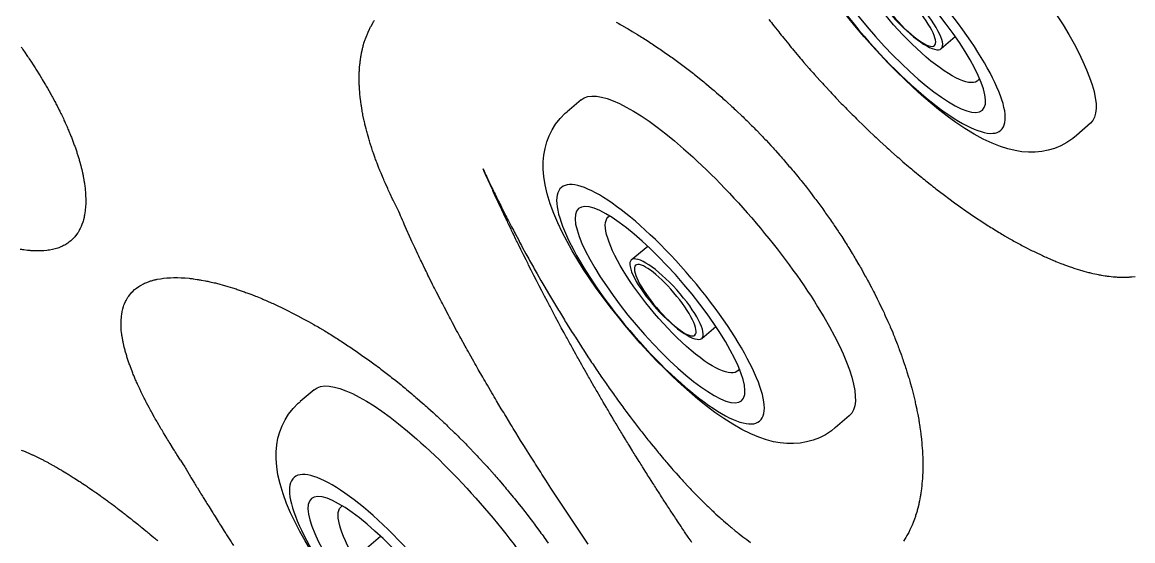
# Model space of a CAD drawing. Extents: x 649 to 723, y 631 to 778.
# Drawn here: x 709.388 to 714.223, y 719.75 to 722.005 of the extents above; entities that cross this region are included whole.
import ezdxf

# ---------------------------------------------------------------- set-up
doc = ezdxf.new("R2010")
doc.units = 0
doc.header["$MEASUREMENT"] = 0
doc.layers.add('1', color=4, linetype='Continuous')
doc.layers.add('204', color=7, linetype='Continuous')

# ---------------------------------------------------------------- blocks, each defined once
blk = doc.blocks.new('MINI2009')
at = {"layer": '1'}
for p, q in [((274.3024, 432.0245), (274.3824, 432.0245)), ((274.3024, 430.221), (274.3824, 430.221))]:
    blk.add_line(p, q, dxfattribs=at)
at = {"layer": '1', "color": 3}
for p, q in [((274.5869, 431.3518), (274.4936, 431.3518)), ((274.5741, 430.8937), (274.4936, 430.8937))]:
    blk.add_line(p, q, dxfattribs=at)
at = {"layer": '1', "flags": 128}
blk.add_lwpolyline([(274.3824, 430.2213), (274.4044, 430.2217), (274.4346, 430.2255), (274.4636, 430.2324), (274.4914, 430.2421), (274.5177, 430.2544), (274.5424, 430.269), (274.5656, 430.2858), (274.5873, 430.3046), (274.6076, 430.3255), (274.6268, 430.3488), (274.6452, 430.3749), (274.663, 430.4045), (274.6804, 430.4387), (274.6974, 430.478), (274.7131, 430.5212), (274.7268, 430.5658), (274.7387, 430.611), (274.749, 430.6568), (274.758, 430.7034), (274.7658, 430.7508), (274.7725, 430.7991), (274.7782, 430.8483), (274.7829, 430.8981), (274.7866, 430.9486), (274.7894, 430.9996), (274.7912, 431.0509), (274.792, 431.1024), (274.7919, 431.154), (274.7909, 431.2055), (274.7889, 431.2566), (274.7859, 431.3073), (274.7821, 431.3574), (274.7772, 431.4067), (274.7714, 431.4551), (274.7646, 431.5025), (274.7568, 431.5489), (274.7479, 431.5942), (274.7377, 431.6385), (274.7263, 431.6817), (274.7131, 431.7242), (274.6979, 431.7661), (274.68, 431.8078), (274.6615, 431.8437), (274.6425, 431.8746), (274.6231, 431.9015), (274.6028, 431.9252), (274.5815, 431.9463), (274.5589, 431.9649), (274.535, 431.9813), (274.5097, 431.9953), (274.4831, 432.0067), (274.4555, 432.0154), (274.4243, 432.0217), (274.3931, 432.0244), (274.3823, 432.0242)], dxfattribs=at)
at = {"layer": '1'}
blk.add_ellipse((274.3024, 431.1228), major_axis=(0, 0.9018), ratio=0.25882, start_param=6.283179, end_param=9.424778, dxfattribs=at)
at = {"layer": '1', "color": 3}
for centre, major_axis, ratio in [((274.6148, 431.1228), (0, 0.6667), 0.263764), ((274.6174, 431.1228), (0, 0.5481), 0.248557), ((274.5805, 431.1228), (0.0064, 0.229), 0.262485), ((274.5876, 431.1228), (0, 0.1994), 0.249939)]:
    blk.add_ellipse(centre, major_axis=major_axis, ratio=ratio, dxfattribs=at)
blk.add_ellipse((274.5435, 431.1223), major_axis=(-0.0036, 0.438), ratio=0.267267, start_param=3.037362, end_param=6.323274, dxfattribs=at)
blk = doc.blocks.new('2010PRODIGY')
at = {"layer": '1'}
blk.add_arc((58.3536, 71.3546), 10.8742, 5.05375, 83.41191, dxfattribs=at)
at = {"layer": '1', "color": 3}
for centre, radius, start, end in [((58.2555, 71.2448), 10.4118, 14.05441, 75.08048), ((57.7256, 70.6887), 10.9897, 16.24727, 73.10819), ((52.1815, 64.3525), 17.3259, 31.00414, 61.77474), ((51.5871, 63.6864), 17.9797, 31.74683, 61.21328)]:
    blk.add_arc(centre, radius, start, end, dxfattribs=at)
at = {"layer": '204', "color": 3, "linetype": 'Continuous'}
for points in [[(63.6262, 74.5569, 0.00215), (63.6472, 74.5296), (63.6686, 74.5025, 0.002104), (63.6901, 74.4756), (63.7119, 74.4488, 0.002071), (63.7339, 74.4222), (63.7562, 74.3958, 0.002043), (63.7786, 74.3696), (63.8013, 74.3435, 0.002023), (63.8242, 74.3177), (63.8472, 74.2921, 0.00201), (63.8704, 74.2667), (63.8938, 74.2415, 0.002003), (63.9173, 74.2166), (63.941, 74.1919, 0.002003), (63.9649, 74.1674), (63.9888, 74.1432, 0.00201), (64.0129, 74.1193), (64.0372, 74.0956, 0.002024), (64.0615, 74.0723), (64.0859, 74.0492, 0.002045), (64.1104, 74.0263), (64.135, 74.0038, 0.002074), (64.1597, 73.9816), (64.1845, 73.9598, 0.002111), (64.2093, 73.9382), (64.2341, 73.917, 0.002157), (64.259, 73.8961), (64.2839, 73.8755, 0.002213), (64.3089, 73.8553), (64.3339, 73.8355, 0.002278), (64.3588, 73.816), (64.3838, 73.797, 0.002354), (64.4088, 73.7782), (64.4337, 73.7599, 0.002436), (64.4586, 73.7421), (64.4833, 73.7247, 0.00253), (64.5078, 73.7078), (64.5322, 73.6913, 0.002635), (64.5565, 73.6754), (64.5806, 73.6599, 0.002761), (64.6045, 73.6449), (64.6282, 73.6304, 0.002902), (64.6518, 73.6164), (64.6751, 73.6029, 0.003064), (64.6983, 73.5899), (64.7212, 73.5774, 0.00325), (64.7439, 73.5654), (64.7664, 73.5539, 0.003462), (64.7887, 73.5429), (64.8107, 73.5325, 0.003706), (64.8325, 73.5225), (64.854, 73.5131, 0.003986), (64.8753, 73.5042), (64.8963, 73.4959, 0.004308), (64.917, 73.488), (64.9375, 73.4807, 0.004679), (64.9577, 73.474), (64.9775, 73.4677, 0.005107), (64.9971, 73.462), (65.0163, 73.4569, 0.0056), (65.0352, 73.4523), (65.0538, 73.4483, 0.006169), (65.0721, 73.4448), (65.09, 73.4419, 0.006822), (65.1076, 73.4396), (65.1248, 73.4378, 0.007569), (65.1417, 73.4365), (65.1581, 73.4359, 0.008493), (65.1742, 73.4358), (65.1897, 73.4364, 0.009439), (65.2049, 73.4374), (65.2196, 73.4391, 0.010452)], [(60.3713, 74.4365, -0.00242), (60.3854, 74.4162), (60.3992, 74.396, -0.002472), (60.4127, 74.3759), (60.4258, 74.3559, -0.002534), (60.4385, 74.336), (60.4509, 74.3162, -0.002605), (60.4629, 74.2965), (60.4745, 74.2769, -0.002686), (60.4858, 74.2575), (60.4968, 74.2382, -0.00278), (60.5073, 74.219), (60.5175, 74.2, -0.002888), (60.5274, 74.1812), (60.5369, 74.1625, -0.003012), (60.546, 74.1439), (60.5547, 74.1256, -0.003154), (60.5631, 74.1074), (60.5711, 74.0894, -0.003317), (60.5787, 74.0715), (60.586, 74.0539, -0.003504), (60.5929, 74.0365), (60.5994, 74.0193, -0.003718), (60.6055, 74.0022), (60.6113, 73.9855, -0.003966), (60.6167, 73.9689), (60.6217, 73.9526, -0.004251), (60.6263, 73.9365), (60.6306, 73.9206, -0.00458), (60.6345, 73.905), (60.638, 73.8896, -0.00496), (60.6411, 73.8745), (60.6438, 73.8597, -0.005397), (60.6462, 73.8452), (60.6482, 73.8309, -0.005877), (60.6498, 73.817), (60.651, 73.8033, -0.006438), (60.6518, 73.79), (60.6522, 73.777, -0.007095), (60.6523, 73.7643), (60.6519, 73.752, -0.007836), (60.6512, 73.74), (60.6501, 73.7283, -0.008662), (60.6487, 73.7169), (60.6468, 73.7059, -0.009566), (60.6446, 73.6953), (60.642, 73.685, -0.010536), (60.6391, 73.675), (60.6357, 73.6654, -0.011522), (60.632, 73.6562), (60.6279, 73.6473, -0.012528), (60.6234, 73.6388), (60.6186, 73.6306, -0.013267), (60.6134, 73.6229), (60.6079, 73.6156, -0.014401), (60.6019, 73.6085), (60.595, 73.6013, -0.014932), (60.5873, 73.5942), (60.5789, 73.5875, -0.017134), (60.5701, 73.5814), (60.5607, 73.5758, -0.016381), (60.551, 73.5708), (60.5407, 73.5663, -0.015202), (60.53, 73.5623), (60.5188, 73.5589, -0.013893), (60.5072, 73.5561), (60.4951, 73.5538, -0.012408), (60.4826, 73.552), (60.4696, 73.5507, -0.010977), (60.4562, 73.55), (60.4424, 73.5498, -0.009647), (60.4281, 73.5502), (60.4134, 73.5511, -0.008465), (60.3983, 73.5525), (60.3827, 73.5544, -0.007426), (60.3667, 73.5569)], [(62.0107, 73.7301), (61.9991, 73.753, -0.002783), (61.9878, 73.7759), (61.9769, 73.7986, -0.002904), (61.9664, 73.8212), (61.9563, 73.8437, -0.00309), (61.9467, 73.866), (61.9374, 73.8882, -0.003269), (61.9285, 73.9103), (61.92, 73.9321, -0.003476), (61.912, 73.9539), (61.9043, 73.9754, -0.003702), (61.8971, 73.9968), (61.8903, 74.018, -0.003953), (61.884, 74.039), (61.878, 74.0598, -0.004229), (61.8726, 74.0805), (61.8675, 74.1009, -0.004534), (61.8629, 74.1212), (61.8588, 74.1412, -0.004868), (61.8551, 74.1611), (61.8519, 74.1807, -0.005233), (61.8491, 74.2001), (61.8468, 74.2192, -0.005632), (61.8449, 74.2382), (61.8436, 74.2569, -0.006058), (61.8427, 74.2753), (61.8423, 74.2935, -0.006512), (61.8424, 74.3113), (61.8429, 74.3289, -0.006946), (61.844, 74.3462), (61.8455, 74.3631, -0.007413), (61.8475, 74.3798), (61.85, 74.3961, -0.007887), (61.853, 74.4121), (61.8564, 74.4278, -0.008363), (61.8603, 74.4431), (61.8648, 74.4582, -0.008826), (61.8697, 74.4729), (61.875, 74.4872, -0.009256), (61.8809, 74.5012), (61.8872, 74.5149, -0.009637), (61.894, 74.5282), (61.9014, 74.5412, -0.009938), (61.9091, 74.5538)], [(62.9607, 74.5452, -0.003117), (62.984, 74.5323), (63.0073, 74.519, -0.003038), (63.0306, 74.5053), (63.0539, 74.4913, -0.002967), (63.0772, 74.4769), (63.1005, 74.462, -0.002906), (63.1238, 74.4469), (63.147, 74.4313, -0.002853), (63.1703, 74.4154), (63.1935, 74.3991, -0.002805), (63.2166, 74.3825), (63.2397, 74.3655, -0.002749), (63.2627, 74.3482), (63.2856, 74.3306, -0.002692), (63.3083, 74.3127), (63.331, 74.2944, -0.002646), (63.3536, 74.2759), (63.376, 74.257, -0.002606), (63.3983, 74.2379), (63.4205, 74.2185, -0.002573), (63.4425, 74.1988), (63.4644, 74.1788, -0.002546), (63.4862, 74.1585), (63.5077, 74.138, -0.002525), (63.5292, 74.1172), (63.5504, 74.0961, -0.00251), (63.5715, 74.0748), (63.5924, 74.0532, -0.002499), (63.6132, 74.0314), (63.6337, 74.0094, -0.002496), (63.654, 73.9871), (63.674, 73.9647, -0.002481), (63.6938, 73.9422), (63.7133, 73.9195, -0.002463), (63.7326, 73.8966), (63.7516, 73.8736, -0.002454), (63.7703, 73.8504), (63.7888, 73.8271, -0.002448), (63.807, 73.8037), (63.825, 73.7801, -0.002449), (63.8426, 73.7564), (63.86, 73.7326, -0.002454), (63.8771, 73.7087), (63.8939, 73.6847, -0.002466), (63.9105, 73.6607), (63.9267, 73.6365, -0.002483), (63.9426, 73.6123), (63.9582, 73.5879, -0.002506), (63.9736, 73.5636), (63.9886, 73.5391, -0.002535), (64.0033, 73.5146), (64.0177, 73.4901, -0.002571), (64.0318, 73.4655), (64.0455, 73.4409, -0.002614), (64.059, 73.4163), (64.0721, 73.3917, -0.002664), (64.0848, 73.367), (64.0973, 73.3424, -0.002722), (64.1093, 73.3177), (64.1211, 73.293, -0.002789), (64.1325, 73.2684), (64.1435, 73.2438, -0.002864), (64.1543, 73.2192), (64.1646, 73.1946, -0.002948), (64.1746, 73.1701), (64.1842, 73.1457, -0.003043), (64.1934, 73.1212), (64.2023, 73.0969, -0.003147), (64.2108, 73.0726), (64.219, 73.0484, -0.003248), (64.2267, 73.0244), (64.234, 73.0005, -0.003349), (64.2409, 72.9769), (64.2474, 72.9534, -0.003475), (64.2535, 72.9301), (64.2592, 72.907, -0.003619), (64.2644, 72.8842), (64.2693, 72.8616, -0.003776), (64.2738, 72.8391), (64.2778, 72.817, -0.003952), (64.2815, 72.795), (64.2847, 72.7733, -0.004146), (64.2876, 72.7518), (64.29, 72.7306, -0.00436), (64.292, 72.7097), (64.2936, 72.689, -0.004598), (64.2949, 72.6686), (64.2957, 72.6484, -0.00486), (64.2961, 72.6285), (64.2961, 72.609, -0.005147), (64.2957, 72.5897), (64.2948, 72.5707, -0.005463), (64.2936, 72.552), (64.292, 72.5337, -0.005808), (64.29, 72.5156), (64.2876, 72.4979, -0.006182), (64.2847, 72.4805), (64.2815, 72.4635, -0.006584), (64.2778, 72.4467), (64.2738, 72.4304, -0.007013), (64.2694, 72.4143), (64.2645, 72.3987, -0.007463), (64.2593, 72.3834), (64.2536, 72.3685, -0.007928), (64.2475, 72.3539), (64.2411, 72.3397, -0.008399), (64.2342, 72.3259), (64.2269, 72.3126, -0.008859), (64.2193, 72.2996), (64.2112, 72.287, -0.009318)], [(62.3815, 73.9066), (62.3941, 73.8794, 0.001396), (62.4071, 73.8521), (62.4203, 73.8244, 0.001335), (62.4339, 73.7966), (62.4477, 73.7686, 0.001317), (62.4618, 73.7403), (62.4762, 73.7118, 0.001295), (62.4909, 73.6832), (62.5059, 73.6544, 0.001282), (62.5211, 73.6254), (62.5367, 73.5962, 0.001268), (62.5524, 73.567), (62.5683, 73.5378, 0.001255), (62.5844, 73.5087), (62.6007, 73.4796, 0.001249), (62.617, 73.4506), (62.6336, 73.4217, 0.001251), (62.6502, 73.3929), (62.667, 73.3642, 0.001257), (62.6839, 73.3357), (62.701, 73.3072, 0.001268), (62.7181, 73.2789), (62.7354, 73.2508, 0.001284), (62.7527, 73.2228), (62.7702, 73.195, 0.001305), (62.7877, 73.1673), (62.8054, 73.1398, 0.001332), (62.8231, 73.1126), (62.8409, 73.0855, 0.001364), (62.8588, 73.0587), (62.8767, 73.0321, 0.001403), (62.8947, 73.0057), (62.9127, 72.9796, 0.001448), (62.9308, 72.9537), (62.949, 72.9281, 0.001501), (62.9671, 72.9027), (62.9853, 72.8777, 0.001561), (63.0036, 72.8529), (63.0218, 72.8285, 0.001631), (63.0401, 72.8043), (63.0584, 72.7805, 0.001711), (63.0767, 72.7571), (63.095, 72.7339, 0.001799), (63.1133, 72.7111), (63.1315, 72.6888, 0.001876), (63.1496, 72.6668), (63.1677, 72.6453, 0.00196), (63.1857, 72.6242), (63.2037, 72.6036, 0.002059), (63.2215, 72.5834), (63.2393, 72.5636, 0.002168), (63.257, 72.5443), (63.2746, 72.5254, 0.002288), (63.2921, 72.5069), (63.3095, 72.4889, 0.002422), (63.3269, 72.4714), (63.3441, 72.4543, 0.00257), (63.3612, 72.4376), (63.3783, 72.4214, 0.002736), (63.3952, 72.4056), (63.4121, 72.3903, 0.002927), (63.4288, 72.3754), (63.4456, 72.3609, 0.003111), (63.4624, 72.3468), (63.4791, 72.333, 0.003314), (63.4958, 72.3197), (63.5125, 72.3067, 0.003534), (63.5292, 72.2942), (63.5458, 72.2821, 0.003783)], [(63.2908, 72.2811, -0.000614), (63.2749, 72.3046), (63.2591, 72.3281, -0.000614), (63.2434, 72.3516), (63.2277, 72.3752, -0.000613), (63.2122, 72.3987), (63.1967, 72.4222, -0.000614), (63.1813, 72.4458), (63.166, 72.4693, -0.000614), (63.1507, 72.4929), (63.1356, 72.5164, -0.000615), (63.1205, 72.54), (63.1055, 72.5635, -0.000616), (63.0906, 72.5871), (63.0758, 72.6106, -0.000618), (63.0611, 72.6341), (63.0464, 72.6577, -0.00062), (63.0319, 72.6812), (63.0174, 72.7047, -0.000622), (63.003, 72.7281), (62.9888, 72.7516, -0.000625), (62.9746, 72.7751), (62.9604, 72.7985, -0.000627), (62.9464, 72.8219), (62.9325, 72.8453, -0.000625), (62.9187, 72.8687), (62.9049, 72.8921, -0.000624), (62.8913, 72.9154), (62.8777, 72.9387, -0.000622), (62.8643, 72.962), (62.8509, 72.9853, -0.00062), (62.8376, 73.0085), (62.8244, 73.0317, -0.000619), (62.8113, 73.0549), (62.7983, 73.078, -0.000617), (62.7854, 73.1011), (62.7726, 73.1242, -0.000616), (62.7599, 73.1473), (62.7472, 73.1703, -0.000615), (62.7347, 73.1933), (62.7222, 73.2162, -0.000614), (62.7099, 73.2392), (62.6976, 73.262, -0.000613), (62.6855, 73.2849), (62.6734, 73.3077, -0.000613), (62.6614, 73.3304), (62.6495, 73.3532, -0.000613), (62.6377, 73.3758), (62.626, 73.3985, -0.000612), (62.6144, 73.4211), (62.6029, 73.4436, -0.00061), (62.5914, 73.4661), (62.5801, 73.4886, -0.000608), (62.5688, 73.511), (62.5577, 73.5334, -0.000606), (62.5466, 73.5557), (62.5357, 73.578, -0.000603), (62.5248, 73.6002), (62.514, 73.6224, -0.000602), (62.5033, 73.6445), (62.4926, 73.6667, -0.000595), (62.4821, 73.6887), (62.4717, 73.7105, -0.000609), (62.4613, 73.7327), (62.4507, 73.7552, -0.000551), (62.4408, 73.7764), (62.4319, 73.7956, -0.000766), (62.4207, 73.82), (62.4037, 73.8575, -0.000648), (62.3815, 73.9066)], [(62.8398, 72.274, -0.000726), (62.8161, 72.3089), (62.7926, 72.3438, -0.000747), (62.7692, 72.3787), (62.746, 72.4136, -0.000769), (62.7229, 72.4484), (62.7, 72.4832, -0.000792), (62.6773, 72.518), (62.6548, 72.5528, -0.000817), (62.6325, 72.5875), (62.6104, 72.6222, -0.000848), (62.5884, 72.6568), (62.5667, 72.6914, -0.000883), (62.5451, 72.726), (62.5238, 72.7605, -0.000919), (62.5027, 72.795), (62.4818, 72.8294, -0.000958), (62.4611, 72.8637), (62.4406, 72.898, -0.000998), (62.4203, 72.9322), (62.4003, 72.9664, -0.00104), (62.3805, 73.0005), (62.3609, 73.0345, -0.001084), (62.3416, 73.0685), (62.3225, 73.1024, -0.001131), (62.3037, 73.1363), (62.2851, 73.17, -0.001181), (62.2667, 73.2037), (62.2486, 73.2373, -0.001232), (62.2308, 73.2708), (62.2133, 73.3042, -0.00129), (62.196, 73.3376), (62.1789, 73.3709, -0.001336), (62.1622, 73.404), (62.1458, 73.4368, -0.001439), (62.1296, 73.47), (62.1132, 73.5039, -0.001363), (62.098, 73.5357), (62.0845, 73.5643, -0.002001), (62.0677, 73.6009), (62.0428, 73.6569, -0.001804), (62.0107, 73.7301)], [(61.065, 72.6402), (61.0493, 72.6644, -0.001749), (61.034, 72.6884), (61.0192, 72.712, -0.001875), (61.0048, 72.7354), (60.9909, 72.7584, -0.00209), (60.9774, 72.7811), (60.9644, 72.8034, -0.002316), (60.9518, 72.8255), (60.9398, 72.8472, -0.002582), (60.9282, 72.8686), (60.9171, 72.8896, -0.002889), (60.9065, 72.9103), (60.8964, 72.9306, -0.003246), (60.8869, 72.9506), (60.8778, 72.9703, -0.003664), (60.8692, 72.9895), (60.8612, 73.0084, -0.004156), (60.8537, 73.027), (60.8467, 73.0452, -0.004698), (60.8403, 73.063), (60.8344, 73.0805, -0.005322), (60.829, 73.0977), (60.8242, 73.1145, -0.006066), (60.8199, 73.1309), (60.8162, 73.1469, -0.006941), (60.813, 73.1626), (60.8104, 73.1779, -0.007969), (60.8084, 73.1928), (60.807, 73.2073, -0.009165), (60.8061, 73.2215), (60.8058, 73.2352, -0.010532), (60.8061, 73.2485), (60.8071, 73.2615, -0.012044), (60.8086, 73.274), (60.8107, 73.2861, -0.01362), (60.8134, 73.2978), (60.8168, 73.3089, -0.015103), (60.8207, 73.3197), (60.8252, 73.33, -0.016265), (60.8304, 73.3398), (60.8361, 73.3491, -0.017071), (60.8424, 73.358), (60.8493, 73.3664, -0.017312), (60.8568, 73.3743), (60.8649, 73.3817, -0.016962), (60.8736, 73.3887), (60.8828, 73.3952, -0.016081), (60.8927, 73.4012), (60.9031, 73.4067, -0.014842), (60.9141, 73.4117), (60.9256, 73.4162, -0.013393), (60.9378, 73.4202), (60.9504, 73.4238, -0.011923), (60.9636, 73.4268), (60.9772, 73.4292, -0.010564), (60.9913, 73.4312), (61.0058, 73.4327, -0.009333), (61.0208, 73.4336), (61.0362, 73.4341, -0.008276), (61.052, 73.4341), (61.0682, 73.4335, -0.007362), (61.0848, 73.4325), (61.1019, 73.431, -0.006586), (61.1192, 73.429), (61.137, 73.4265, -0.005929), (61.1551, 73.4235), (61.1736, 73.4201, -0.005374), (61.1924, 73.4162), (61.2115, 73.4118, -0.004905), (61.2309, 73.4069), (61.2506, 73.4016, -0.004509), (61.2707, 73.3958), (61.291, 73.3895, -0.004174), (61.3115, 73.3828), (61.3324, 73.3757, -0.00389), (61.3535, 73.368), (61.3748, 73.36, -0.003649), (61.3964, 73.3515), (61.4181, 73.3425, -0.003445), (61.4401, 73.3331), (61.4623, 73.3233, -0.003273), (61.4847, 73.3131), (61.5072, 73.3024, -0.003127), (61.5299, 73.2913), (61.5528, 73.2797, -0.003005), (61.5758, 73.2678), (61.599, 73.2554, -0.002902), (61.6222, 73.2426), (61.6456, 73.2294, -0.002818), (61.6691, 73.2158), (61.6927, 73.2018, -0.002749), (61.7164, 73.1874), (61.7401, 73.1725, -0.002684), (61.7638, 73.1573), (61.7876, 73.1418, -0.002602), (61.8114, 73.1259), (61.8352, 73.1096, -0.002529), (61.859, 73.0929), (61.8828, 73.0759, -0.002469), (61.9065, 73.0586), (61.9303, 73.0409, -0.002417), (61.954, 73.0229), (61.9777, 73.0046, -0.002374), (62.0013, 72.986), (62.0248, 72.967, -0.002339), (62.0483, 72.9477), (62.0718, 72.9281, -0.002311), (62.0951, 72.9082), (62.1184, 72.888, -0.002291), (62.1415, 72.8675), (62.1646, 72.8467, -0.002278), (62.1876, 72.8256), (62.2104, 72.8042, -0.002271), (62.2331, 72.7826), (62.2557, 72.7607, -0.00227), (62.2782, 72.7385), (62.3005, 72.7161, -0.002276), (62.3226, 72.6934), (62.3446, 72.6704, -0.002288), (62.3664, 72.6472), (62.3881, 72.6238, -0.002303), (62.4095, 72.6001), (62.4308, 72.5762, -0.002299), (62.4518, 72.5522), (62.4725, 72.528, -0.002285), (62.493, 72.5036), (62.5133, 72.4791, -0.002285), (62.5332, 72.4544), (62.553, 72.4296, -0.00229), (62.5724, 72.4047), (62.5916, 72.3796, -0.002301), (62.6105, 72.3545), (62.6291, 72.3292, -0.002319), (62.6475, 72.3038), (62.6655, 72.2783, -0.002343)], [(60.3704, 72.6839, -0.004007), (60.3807, 72.68), (60.3913, 72.6757, -0.004035), (60.4021, 72.6711), (60.4132, 72.6663, -0.003483), (60.4246, 72.6611), (60.4362, 72.6557, -0.003153), (60.4481, 72.6499), (60.4602, 72.6438, -0.002851), (60.4725, 72.6375), (60.4851, 72.6309, -0.00261), (60.4979, 72.6239), (60.511, 72.6167, -0.002406), (60.5242, 72.6092), (60.5377, 72.6014, -0.002237), (60.5514, 72.5933), (60.5653, 72.585, -0.002093), (60.5794, 72.5763), (60.5936, 72.5674, -0.001972), (60.6081, 72.5582), (60.6228, 72.5488, -0.00187), (60.6376, 72.539), (60.6526, 72.529, -0.001782), (60.6678, 72.5187), (60.6832, 72.5081, -0.001708), (60.6987, 72.4973), (60.7144, 72.4862, -0.001644), (60.7302, 72.4749), (60.7462, 72.4632, -0.001591), (60.7624, 72.4513), (60.7786, 72.4392, -0.001545), (60.795, 72.4268), (60.8116, 72.4141, -0.001506), (60.8282, 72.4012), (60.845, 72.388, -0.001474), (60.8619, 72.3746), (60.8789, 72.361, -0.001448), (60.896, 72.347), (60.9132, 72.3329, -0.001426), (60.9305, 72.3184), (60.9479, 72.3038, -0.001409), (60.9654, 72.2889)], [(61.065, 72.6402), (61.0769, 72.6203, 0.000582), (61.0888, 72.6003), (61.1009, 72.5801, 0.000567), (61.1131, 72.5599), (61.1255, 72.5396, 0.000531), (61.138, 72.5191), (61.1506, 72.4986, 0.000499), (61.1633, 72.4779), (61.1761, 72.4571, 0.000459), (61.1891, 72.4362), (61.2021, 72.4153, 0.000423), (61.2152, 72.3943), (61.2284, 72.3733, 0.000393), (61.2416, 72.3523), (61.2549, 72.3313, 0.00036), (61.2682, 72.3103), (61.2816, 72.2892, 0.000318), (61.2951, 72.2681)]]:
    blk.add_lwpolyline(points, format="xyb", dxfattribs=at)
at = {"layer": '1'}
for p, xscale, rotation in [((555.3695, -66.9421), -1, 41.43115584606114), ((551.5473, -77.52), -0.9999999999999999, 40.3407843632414), ((550.2341, -79.2659), -1, 40.28397231851638)]:
    blk.add_blockref('MINI2009', p, dxfattribs=dict(at, xscale=xscale, rotation=rotation))

msp = doc.modelspace()

# ---------------------------------------------------------------- block references
at = {"layer": '1'}
msp.add_blockref('2010PRODIGY', (649.0128, 647.4604), dxfattribs=at)

doc.saveas('drawing.dxf')
